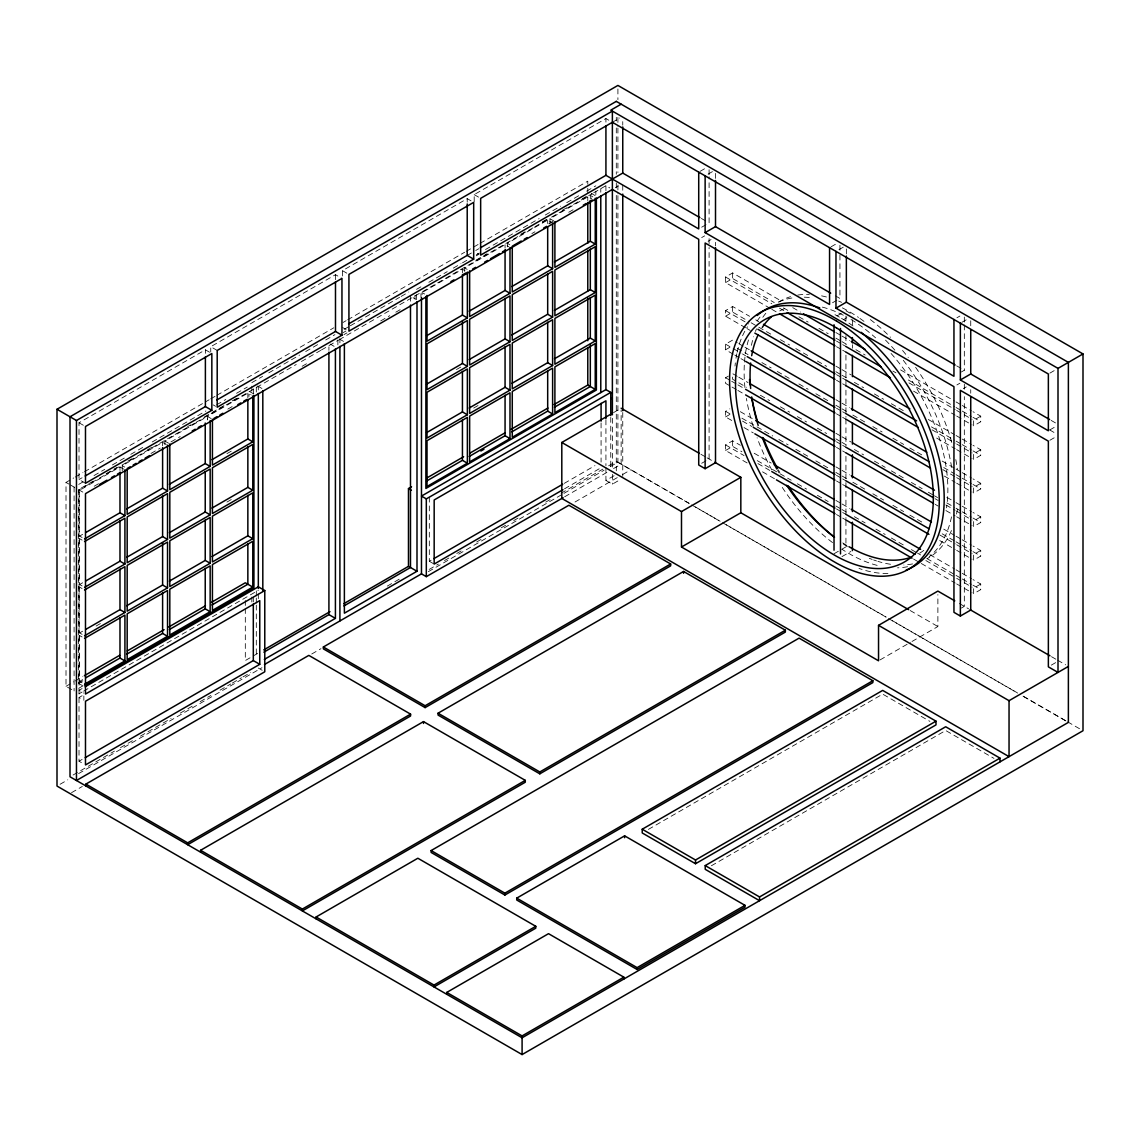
<?xml version="1.0" encoding="UTF-8"?>
<svg xmlns="http://www.w3.org/2000/svg" width="1140" height="1140" viewBox="0 0 1140 1140"><rect width="100%" height="100%" fill="white"/><g stroke="black" fill="none" stroke-linecap="round" stroke-linejoin="round"><path stroke-width="0.75" stroke-dasharray="5 3.75" d="M85.486 483.274L79.016 479.541L79.016 422.769L205.385 349.809L211.84 353.543M212.282 345.819L335.488 274.697L341.957 278.416M342.47 275.98L342.47 270.665L467.215 198.645L473.684 202.364M474.197 201.709L474.197 194.612L605.924 118.56L612.38 122.293L619.789 118.018M71.791 689.629L66.006 686.294L66.006 482.405L73.701 477.959M75.24 477.076L82.935 472.63M84.474 471.746L209.147 399.77M210.686 398.872L215.303 396.207M216.842 395.324L333.82 327.793M343.055 322.463L346.132 320.682M347.671 319.784L464.65 252.254M466.189 251.37L478.501 244.259M480.04 243.376L587.784 181.174L587.784 186.49M79.016 479.541L82.094 477.76M467.215 255.417L471.404 252.994M475.722 250.501L478.786 248.734M251.826 382.641L262.599 376.414M268.755 372.866L299.535 355.096M305.691 351.533L319.542 343.539M325.698 339.991L334.932 334.647M344.166 329.317L348.783 326.653M350.322 325.769L399.584 297.326M401.123 296.443L408.818 291.997M78.689 484.415L83.277 481.764M94.007 475.565L104.737 469.381M112.404 464.949L124.659 457.867M130.787 454.333L144.581 446.367M152.247 441.95L205.884 410.984M216.614 404.786L225.806 399.47M236.536 393.286L247.266 387.087M416.542 289.346L422.684 285.812M428.811 282.278L447.194 271.662M453.335 268.114L460.988 263.696M462.526 262.813L467.115 260.148M476.32 254.847L479.384 253.08M485.512 249.532L539.149 218.566M545.276 215.033L560.609 206.183M566.737 202.649L580.531 194.684M586.658 191.135L595.85 185.834M343.126 332.652L345.919 331.042M476.249 255.802L479.042 254.191L475.409 252.083M343.938 334.633L346.959 332.894M82.194 685.468L78.489 683.33L78.489 489.616L95.389 479.855M106.134 473.656L116.893 467.443M127.651 461.23L132.254 458.579M147.616 449.702L153.758 446.153M187.544 426.645L190.622 424.878M204.445 416.898L225.948 404.486M232.09 400.938L238.232 397.39M476.249 259.977L487.008 253.764M520.795 234.256L526.937 230.708M542.298 221.844L546.901 219.179M562.262 210.316L568.404 206.768M582.226 198.787L588.382 195.239M194.57 423.211L79.016 489.915L79.016 761.221L82.892 763.458M195.994 422.384L296.243 364.501M301.416 361.508L320.668 350.408M321.437 349.966L338.366 340.19M339.136 339.734L533.349 227.615M534.888 226.718L549.993 217.996M551.532 217.113L572.024 205.286M573.562 204.388L592.059 193.715M593.598 192.831L605.924 185.706L609.8 187.943M123.676 469.11L119.985 466.973L79.629 490.271L79.629 536.071L82.094 537.496M122.251 470.948L122.251 465.661L162.607 442.363L166.298 444.5M164.873 444.572L164.873 441.052L205.229 417.753L207.694 419.178M207.494 419.962L207.494 416.442L247.85 393.143L250.316 394.568M423.581 291.683L462.441 269.254L464.906 270.679M464.707 271.463L464.707 267.943L505.063 244.644L508.768 246.782M507.343 246.853L507.343 243.333L547.684 220.034L551.389 222.172M549.965 224.01L549.965 218.723L590.321 195.424L592.786 196.849M94.178 486.253L98.781 483.588M151.007 453.435L160.227 448.12M170.972 441.907L180.191 436.591M227.801 409.103L233.957 405.555M302.143 366.282L308.185 362.791M380.689 320.924L389.766 315.68M395.822 312.189L401.864 308.698M531.867 233.558L534.945 231.776M548.768 223.796L554.909 220.248M568.732 212.268L574.874 208.72M615.344 187.73L618.308 186.019M700.202 171.285L706.13 167.865M79.629 536.071L82.621 534.346M708.097 174.135L715.507 169.846M82.094 585.932L79.629 584.507L79.629 538.693L82.621 536.969M226.931 453.649L232.902 450.2M79.629 584.507L82.621 582.782M701.684 227.202L709.094 222.927L709.094 176.786M82.094 634.353L79.629 632.928L79.629 587.129L82.621 585.404M226.931 502.084L232.902 498.636M456.456 369.559L462.441 366.111M701.684 237.576L704.648 235.866M708.097 241.281L711.061 239.571M79.629 632.928L82.621 631.204M82.094 682.789L79.629 681.364L79.629 635.564L82.621 633.826M96.074 626.059L100.548 623.48M473.684 408.049L478.159 405.47M770.255 308.413L725.567 282.606L725.567 277.02L732.635 272.93L781.94 301.402M725.567 282.606L732.635 278.531L774.245 302.556M66.006 686.294L73.672 681.877M75.212 680.993L82.864 676.562M831.046 246.824L836.974 243.404M79.629 681.364L82.621 679.639M78.489 683.33L83.106 680.666M745.589 327.75L725.567 316.193L725.567 310.593L732.635 306.503L749.578 316.293M78.689 688.303L83.277 685.653M838.94 249.674L843.386 247.109M725.567 316.193L732.635 312.103L749.578 321.893M82.08 688.56L79.016 690.327L83.861 693.134M79.016 693.804L82.08 692.037M83.619 691.154L258.324 590.292M82.108 695.742L79.016 697.523L82.65 699.618M733.262 354.212L725.567 349.766L725.567 344.166L732.635 340.091L737.252 342.755M613.534 412.609L619.619 409.103M725.567 349.766L732.635 345.677M832.528 302.741L836.974 300.176M736.355 389.567L725.567 383.339L725.567 377.739L728.389 376.115M837.002 315.923L844.455 311.619M257.626 653.434L245.314 660.545L245.314 607.52M843.472 319.656L846.45 317.932M79.016 761.221L82.108 759.44M429.324 497.154L429.324 561.279L432.388 559.498M564.272 483.36L594.938 465.647M387.272 586.103L401.123 578.094M564.514 488.818L601.322 467.571M73.074 775.015L114.413 751.146M120.526 747.612L134.306 739.646M140.434 736.112L171.057 718.442M180.234 713.127L194.014 705.176M200.141 701.642L210.857 695.457M220.048 690.156L230.764 683.957M232.304 683.074L241.481 677.773M243.019 676.889L250.672 672.472M429.153 569.43L438.387 564.101M444.486 560.567L450.685 556.99M456.755 553.484L462.982 549.893M476.705 541.97L482.833 538.436M501.244 527.806L507.557 524.158M513.698 520.61L519.84 517.061M545.732 502.113L551.874 498.579M561.065 493.264L602.846 469.139M608.632 465.804L616.298 461.372L690.099 503.994M60.078 784.277L67.787 779.831M78.575 773.604L261.943 667.726M428.369 571.639L562.433 494.247M563.972 493.349L604.043 470.222M610.214 466.659L617.909 462.213L689.344 503.467M564.656 496.784L607.691 471.946M613.534 468.569L621.143 464.18L621.143 409.972M605.924 467.372L605.924 480.425L614.816 475.295M731.723 420.475L725.567 416.912L725.567 411.312L729.799 408.861M71.549 792.671L82.322 786.457M311.733 654.004L320.981 648.674M575.03 501.999L618.136 477.104M622.754 474.44L630.919 469.723M725.567 416.912L731.225 413.649M605.924 480.425L612.38 484.158L619.789 479.883M747.142 462.94L725.567 450.485L725.567 444.899L732.635 440.809L740.344 445.255M701.684 463.282L709.094 458.993L709.094 247.508M725.567 450.485L732.635 446.41L741.884 451.739M956.916 317.775L959.88 316.065M961.847 322.335L967.774 318.915M961.362 371.996L964.326 370.272L964.326 324.145M956.916 384.935L959.88 383.225M963.328 388.64L966.293 386.916M1049.84 373.151L1054.286 370.571M980.728 416.171L973.645 420.247L973.645 425.847L980.728 421.757L980.728 416.171L973.019 411.711M980.728 449.744L973.645 453.82L973.645 459.42L980.728 455.33L980.728 449.744L973.019 445.298M834.024 553.755L845.937 546.872L845.937 520.239M1049.84 429.923L1055.768 426.503M841.976 556.619L850.91 551.461M1049.84 440.297L1055.768 436.876M980.728 483.317L973.645 487.393L973.645 492.993L980.728 488.918L980.728 483.317L973.019 478.871M980.728 516.89L973.645 520.98L973.645 526.566L980.728 522.49L980.728 516.89L973.019 512.444M980.728 550.463L973.645 554.553L973.645 560.139L980.728 556.064L980.728 550.463L973.019 546.017M980.728 584.036L973.645 588.126L973.645 593.726L980.728 589.636L980.728 584.036L973.019 579.59M961.362 608.062L964.326 606.352L964.326 396.649M880.066 659.903L910.49 642.333M912.014 641.464L937.878 626.53L937.878 594.624M648.389 829.393L882.688 694.118L929.898 721.378M1051.322 665.133L1055.768 662.568M711.389 865.759L945.687 730.498L993.966 758.371M701.385 218.467L706.016 221.146M835.335 295.802L839.938 298.466L839.938 252.339M956.66 365.855L964.326 370.272M1051.151 420.404L1055.697 423.04M845.937 310.764L852.406 314.498M1049.627 429.908L1055.697 433.414M839.354 317.105L837.159 315.837A148.271 85.6 60 0 0 834.238 314.269M792.727 307.629L800.437 312.075M835.877 332.538L840.494 335.203M842.033 336.101L849.742 340.546M900.6 369.901L954.522 401.038M956.061 401.935L960.692 404.6M962.231 405.484L971.48 410.828M595.151 195.595L591.446 193.458L591.446 198.787M783.479 307.886L788.111 310.55M798.898 316.778L808.146 322.121M818.919 328.349L828.167 333.692M835.877 338.138L840.494 340.803M842.033 341.701L848.203 345.249M855.912 349.695L865.146 355.039M892.891 371.056L895.969 372.837M908.295 379.948L954.522 406.638M956.061 407.522L960.692 410.201M962.231 411.084L971.48 416.428M973.019 417.311L980.728 421.757M725.567 277.02L771.794 303.71M779.489 308.156L784.12 310.821M836.504 341.074L841.135 343.738M842.674 344.636L845.752 346.403M908.936 382.883L955.163 409.574M956.702 410.457L972.106 419.363M771.794 309.296L776.411 311.975M836.504 346.674L841.135 349.339M842.674 350.222L845.752 352.004M913.553 391.148L955.163 415.174M956.702 416.057L972.106 424.949M755.749 319.856L758.827 321.637M835.877 366.111L840.494 368.79M842.033 369.674L851.281 375.017M928.331 419.492L954.522 434.611M956.061 435.509L960.692 438.173M962.231 439.071L971.48 444.401M751.132 322.777L757.288 326.339M758.827 327.223L772.692 335.231M780.401 339.677L789.649 345.021M795.806 348.584L809.685 356.592M817.38 361.038L826.628 366.368M835.877 371.711L840.494 374.376M842.033 375.274L846.664 377.939M854.373 382.385L863.607 387.728M874.394 393.955L883.643 399.285M891.352 403.731L905.217 411.74M931.409 426.873L954.522 440.211M956.061 441.109L960.692 443.774M962.231 444.657L971.48 450.001M973.019 450.884L980.728 455.33M725.567 310.593L748.681 323.931M836.504 374.647L841.135 377.311M842.674 378.209L845.752 379.991M932.05 429.809L955.163 443.147M956.702 444.044L972.106 452.936M747.142 328.648L750.22 330.429M836.504 380.247L841.135 382.912M842.674 383.795L845.752 385.577M936.667 438.074L955.163 448.747M956.702 449.63L972.106 458.536M549.965 218.723L553.655 220.861M738.791 343.639L743.423 346.318M744.962 347.201L749.578 349.866M835.877 399.684L840.494 402.363M842.033 403.247L849.742 407.693M942.196 461.073L954.522 468.198M956.061 469.082L960.692 471.746M962.231 472.644L971.48 477.974M474.197 194.612L480.653 198.346M737.252 348.356L748.04 354.583M761.905 362.577L771.153 367.921M777.323 371.483L791.189 379.492M798.898 383.938L808.146 389.267M815.841 393.728L829.706 401.722M835.877 405.284L840.494 407.949M842.033 408.847L846.664 411.511M852.82 415.074L866.699 423.082M872.855 426.631L882.104 431.974M892.891 438.202L903.678 444.429M909.834 447.992L923.714 456M943.735 467.557L954.522 473.784M956.061 474.682L960.692 477.347M962.231 478.23L971.48 483.574M973.019 484.457L980.728 488.918M725.567 344.166L740.972 353.058M742.51 353.956L745.589 355.737M836.504 408.22L841.135 410.885M842.674 411.782L845.752 413.564M942.837 469.609L955.163 476.72M956.702 477.617L972.106 486.509M734.801 355.096L739.433 357.775M740.972 358.658L744.049 360.44M836.504 413.82L841.135 416.485M842.674 417.382L845.752 419.149M944.376 476.093L955.163 482.32M956.702 483.203L972.106 492.109M507.343 243.333L509.808 244.758M737.252 376.328L732.635 373.664L732.635 379.25L737.252 381.928M738.791 377.212L748.04 382.555M835.877 433.271L840.494 435.936M842.033 436.82L851.281 442.163M946.827 497.325L954.522 501.771M956.061 502.655L960.692 505.319M962.231 506.217L971.48 511.561M738.791 382.812L746.5 387.258M760.366 395.267L769.614 400.61M780.401 406.838L789.649 412.167M797.359 416.627L806.593 421.957M817.38 428.184L826.628 433.528M835.877 438.857L840.494 441.536M842.033 442.42L848.203 445.982M854.373 449.53L863.607 454.874M874.394 461.101L885.181 467.329M891.352 470.891L905.217 478.9M911.387 482.448L922.16 488.675M928.331 492.238L932.948 494.903M934.501 495.8L937.579 497.582M946.827 502.911L954.522 507.357M956.061 508.255L960.692 510.92M962.231 511.817L971.48 517.147M973.019 518.045L980.728 522.49M725.567 377.739L730.184 380.418M731.723 381.301L736.355 383.966M737.894 384.864L744.049 388.412M836.504 441.793L841.135 444.472M842.674 445.355L845.752 447.136M935.128 498.736L938.206 500.517M945.915 504.963L955.163 510.293M956.702 511.19L972.106 520.082M737.894 390.45L744.049 394.012M836.504 447.393L841.135 450.058M842.674 450.955L845.752 452.737M935.128 504.336L938.206 506.103M945.915 510.563L955.163 515.893M956.702 516.791L972.106 525.683M740.344 411.683L754.21 419.691M835.877 466.844L840.494 469.509M842.033 470.393L849.742 474.853M943.735 529.117L954.522 535.344M956.061 536.228L960.692 538.907M962.231 539.79L971.48 545.134M741.884 418.166L772.692 435.964M778.862 439.513L788.111 444.857M795.806 449.303L809.685 457.311M815.841 460.874L829.706 468.882M835.877 472.43L840.494 475.109M842.033 475.993L846.664 478.657M852.82 482.22L866.699 490.228M872.855 493.791L883.643 500.018M892.891 505.348L903.678 511.575M909.834 515.138L923.714 523.146M942.196 533.819L954.522 540.944M956.061 541.828L960.692 544.493M962.231 545.39L971.48 550.72M973.019 551.618L980.728 556.064M725.567 411.312L731.723 414.875M742.51 421.102L751.759 426.445M836.504 475.366L841.135 478.045M842.674 478.928L845.752 480.709M939.745 534.974L955.163 543.88M956.702 544.763L972.106 553.655M744.049 427.586L753.298 432.929M836.504 480.966L841.135 483.631M842.674 484.529L845.752 486.31M939.745 540.574L955.163 549.466M956.702 550.364L972.106 559.255M464.707 267.943L467.172 269.368M754.21 453.264L771.153 463.054M835.877 500.417L840.494 503.082M842.033 503.98L849.742 508.426M929.87 554.681L954.522 568.917M956.061 569.815L960.692 572.48M962.231 573.363L971.48 578.707M757.288 460.646L791.189 480.211M797.359 483.773L806.593 489.103M817.38 495.33L828.167 501.557M835.877 506.018L840.494 508.682M842.033 509.566L848.203 513.128M854.373 516.691L865.146 522.918M875.933 529.145L885.181 534.475M891.352 538.037L905.217 546.046M911.387 549.608L916.004 552.273M917.543 553.157L920.621 554.938M926.792 558.5L954.522 574.517M956.061 575.401L960.692 578.066M962.231 578.963L971.48 584.307M973.019 585.191L980.728 589.636M725.567 444.899L744.049 455.572M757.915 463.581L770.255 470.692M836.504 508.953L841.135 511.618M842.674 512.501L845.752 514.283M925.88 560.552L955.163 577.453M956.702 578.336L972.106 587.243M762.546 471.846L774.872 478.957M836.504 514.539L841.135 517.218M842.674 518.101L845.752 519.883M913.553 559.028L919.723 562.59M921.263 563.474L955.163 583.039M956.702 583.937L972.106 592.828M424.65 294.035L422.085 292.553L422.085 296.072M700.943 454.29L705.546 456.941M707.071 457.838L714.224 461.957M959.381 603.502L968.587 608.817M1051.493 656.683L1056.096 659.333M1057.635 660.217L1065.629 664.834M413.093 297.711L415.687 299.221M342.47 270.665L348.926 274.398M910.176 610.527L937.878 626.53M695.5 507.015L720.11 521.222M726.251 524.77L886.179 617.096M892.321 620.644L1016.88 692.564M1023.036 696.113L1066.085 720.965M1067.624 721.848L1081.461 729.842M691.638 504.878L720.865 521.75M722.404 522.633L886.934 617.624M888.473 618.521L1017.635 693.091M1023.649 696.568L1068.38 722.389M342.47 327.437L346.104 329.546M339.179 338.879L344.38 341.886M330.215 344.066L334.12 346.318M217.198 350.45L210.743 346.717L210.743 352.032M257.612 385.976L262.813 388.982M253.921 394.027L248.99 391.177L248.99 396.506M213.166 404.885L215.588 406.296M207.494 416.442L211.199 418.58M429.324 561.279L434.169 564.072M164.873 441.052L168.578 443.189M79.016 422.769L85.486 426.503M122.251 465.661L124.716 467.087M66.006 482.405L68.899 484.072M70.352 484.913L74.684 487.407M78.489 489.616L85.486 493.649M79.629 538.693L82.094 540.118M258.324 668.054L262.2 670.292M79.629 587.129L82.094 588.553M79.629 635.564L82.094 636.975M970.739 320.753L970.739 326.083M970.739 389.68L970.739 393.243M964.326 317.048L964.326 322.378M964.326 384.209L964.326 389.538M852.406 319.827L852.406 325.142M852.406 344.679L852.406 348.227M846.35 248.947L846.35 254.263M845.937 316.094L845.937 321.423M845.937 335.616L845.937 344.494M845.937 355.153L845.937 417.283M845.937 419.05L845.937 445.683M845.937 456.342L845.937 518.472M839.938 245.243L839.938 250.558M732.635 272.93L732.635 278.531M732.635 306.503L732.635 312.103M732.635 440.809L732.635 446.41M715.507 173.394L715.507 178.724M715.507 242.336L715.507 245.884M709.094 169.689L709.094 175.018M709.094 238.631L709.094 245.741M622.754 121.624L622.754 125.172M622.754 185.221L622.754 192.332M622.754 412.481L622.754 476.392M617.909 88.977L617.909 99.65M617.909 117.42L617.909 126.312M617.909 128.079L617.909 172.511M617.909 184.951L617.909 193.843M617.909 195.624L617.909 462.213M616.298 117.335L616.298 120.925M616.298 127.979L616.298 174.221M616.298 182.956L616.298 188.428M616.298 195.368L616.298 470.877M612.38 418.295L612.38 469.338M612.38 474.368L612.38 484.158M610.769 417.354L610.769 466.645M605.924 118.56L605.924 122.108M605.924 185.706L605.924 191.036M605.924 419.848L605.924 465.605M601.079 422.926L601.079 462.113M600.78 188.67L600.78 192.218M595.85 191.149L595.85 194.698M590.321 195.424L590.321 198.944M587.784 188.257L587.784 200.668M547.684 220.034L547.684 223.554M505.063 244.644L505.063 248.164M467.215 198.645L467.215 202.193M462.441 269.254L462.441 272.774M420.959 293.678L420.959 297.227M416.542 294.676L416.542 299.991M414.974 295.531L414.974 299.079M410.486 296.215L410.486 301.53M339.905 339.293L339.905 342.841M337.882 339.905L337.882 345.221M335.488 274.697L335.488 280.012M328.918 346.859L328.918 350.408M258.324 386.389L258.324 389.937M258.324 593.655L258.324 599.17M256.3 387.001L256.3 392.317M256.3 590.919L256.3 596.234M256.3 598.016L256.3 603.331M256.3 605.112L256.3 656.526M253.393 388.868L253.393 394.184M253.308 596.904L253.308 602.205M251.826 386.189L251.826 395.039M251.826 596.99L251.826 602.305M247.85 393.143L247.85 398.43M245.314 600.452L245.314 605.753M205.385 349.809L205.385 353.357M162.607 442.363L162.607 445.882M119.985 466.973L119.985 470.492M83.861 696.013L83.861 700.316M74.086 487.065L74.086 690.954M907.582 566.708A148.271 85.6 60 0 1 897.536 567.82M877.144 565.369A148.271 85.6 60 0 1 851.152 554.795L846.764 552.259A148.271 85.6 60 0 1 842.375 549.509M832.556 542.597A148.271 85.6 60 0 1 780.458 484.586M771.78 469.88A148.271 85.6 60 0 1 757.088 437.774M753.184 426.431A148.271 85.6 60 0 1 746.415 398.459M744.947 387.614A148.271 85.6 60 0 1 744.377 363.674M744.491 362.05A148.271 85.6 60 0 1 748.595 339.563M757.088 321.138A148.271 85.6 60 0 1 761.634 315.082M778.805 302.029A148.271 85.6 60 0 1 792.785 297.853M804.313 297.184A148.271 85.6 60 0 1 812.421 297.925M842.375 307.871A148.271 85.6 60 0 1 846.764 310.194L851.152 312.731A148.271 85.6 60 0 1 858.463 317.419M859.916 318.43A148.271 85.6 60 0 1 864.277 321.58M885.509 340.119A148.271 85.6 60 0 1 895.57 350.978M903.265 360.297A148.271 85.6 60 0 1 951.943 469.267M951.501 516.862A148.271 85.6 60 0 1 929.271 556.676M846.892 545.49A139.878 80.769 60 0 1 842.745 542.897M779.019 472.872A139.878 80.769 60 0 1 777.565 470.336M779.76 310.935A139.878 80.769 60 0 1 785.916 308.085M822.353 307.13A139.878 80.769 60 0 1 846.892 317.105M851.024 319.499A139.878 80.769 60 0 1 875.563 337.839M891.067 353.457A139.878 80.769 60 0 1 946.485 507.841M923.827 550.349A139.878 80.769 60 0 1 918.17 554.054M887.932 573.463A148.271 85.6 60 0 1 859.004 568.404M735.015 366.082A148.271 85.6 60 0 1 735.343 362.919M735.984 358.274A148.271 85.6 60 0 1 736.81 353.77M737.124 352.303A148.271 85.6 60 0 1 747.484 326.781M841.548 318.373A148.271 85.6 60 0 1 853.589 326.425M912.598 563.915A148.271 85.6 60 0 1 903.849 564.984M890.525 564.272A148.271 85.6 60 0 1 877.914 561.379M876.489 560.937A148.271 85.6 60 0 1 873.625 559.954M872.185 559.427A148.271 85.6 60 0 1 869.293 558.301M847.39 546.716A148.271 85.6 60 0 1 843.016 543.766M779.846 472.501A148.271 85.6 60 0 1 778.306 469.808M751.431 345.32A148.271 85.6 60 0 1 753.611 336.77M755.464 331.412A148.271 85.6 60 0 1 756.504 328.862M762.817 317.276A148.271 85.6 60 0 1 766.65 312.289M778.563 302.072A148.271 85.6 60 0 1 790.59 296.671M797.801 295.06A148.271 85.6 60 0 1 809.343 294.391M821.584 295.858A148.271 85.6 60 0 1 828.623 297.597M838.669 301.103A148.271 85.6 60 0 1 841.562 302.328M870.376 319.599A148.271 85.6 60 0 1 890.525 337.326M902.552 350.464A148.271 85.6 60 0 1 908.295 357.504M915.605 367.337A148.271 85.6 60 0 1 952.627 445.64M955.79 459.605A148.271 85.6 60 0 1 957.358 469.195M957.358 509.566A148.271 85.6 60 0 1 956.531 514.069M951.458 530.542A148.271 85.6 60 0 1 927.333 558.543"/><path stroke-width="1.5" d="M57 409.274L617.909 85.429L1083 353.942L1083 730.726L522.091 1054.571L57 786.058L57 409.274L76.465 420.503L612.38 111.107L612.38 414.775M621.143 104.182L610.769 110.167L1058.005 368.377L1083 353.942M85.187 475.978L205.385 406.581L211.84 410.315L211.84 353.543L85.486 426.503L85.486 483.274L211.84 410.315M216.899 399.941L335.488 331.469L341.957 335.203L341.957 278.416L217.198 350.45L217.198 407.222L341.957 335.203M348.626 323.888L467.215 255.417L473.684 259.151L473.684 202.364L348.926 274.398L348.926 331.17L473.684 259.151M480.325 247.85L605.924 175.332L698.72 228.912L698.72 172.14M699.846 217.583L622.754 173.081L480.653 255.118L480.653 198.346L612.38 122.293L1048.358 374.005L1048.358 430.778L960.365 379.976L960.365 323.19M99.508 484.486L106.975 480.168M111.463 477.589L114.456 475.865M117.434 474.126L120.427 472.402M130.174 466.787L127.181 468.511L127.181 514.311L167.537 491.012L167.537 445.213M133.166 465.049L136.145 463.325M139.137 461.6L142.13 459.876M145.122 458.152L149.597 455.558M192.218 430.949L195.211 429.224M198.203 427.5L201.196 425.776M213.921 418.423L216.913 416.699M219.906 414.974L222.898 413.25M237.833 404.615L240.825 402.89M243.817 401.166L246.81 399.442M450.927 281.594L453.92 279.87M462.883 274.683L465.875 272.959M472.63 269.068L475.622 267.344M484.586 262.157L487.578 260.433M490.57 258.709L499.534 253.536M502.526 251.812L505.505 250.073M521.236 240.996L512.273 246.183L512.273 291.983L552.615 268.684L552.615 222.884M524.229 239.272L527.207 237.547M543.652 228.057L546.644 226.333M583.281 205.171L586.274 203.447M589.266 201.723L592.259 199.999M85.6 532.622L119.985 512.772L124.915 515.622L124.915 469.822M126.74 508.882L162.607 488.176L167.537 491.012M169.361 484.272L205.229 463.567L210.159 466.403L210.159 420.603M211.983 459.662L247.85 438.957L252.781 441.793L252.781 395.993M426.574 335.773L462.441 315.067L467.372 317.903L467.372 272.104M469.195 311.163L505.063 290.458L509.993 293.293L509.993 247.494M511.817 286.553L547.684 265.848L552.615 268.684M554.439 261.943L590.321 241.238L595.237 244.074L595.237 198.274M84.56 538.921L124.915 515.622M210.159 466.403L169.803 489.701L169.803 443.902M252.781 441.793L212.425 465.091L212.425 419.292M467.372 317.903L427.016 341.202L427.016 295.403M509.993 293.293L469.637 316.592L469.637 270.793M595.237 244.074L554.895 267.373L554.895 221.573M84.56 541.543L124.915 518.244L124.915 564.058L84.56 587.356M85.6 581.058L119.985 561.208L124.915 564.058M126.74 557.303L162.607 536.598L167.537 539.448L167.537 493.634L127.181 516.933L127.181 562.747L167.537 539.448M169.361 532.693L205.229 511.988L210.159 514.838L210.159 469.024L169.803 492.323L169.803 538.137L210.159 514.838M211.983 508.084L247.85 487.378L252.781 490.228L252.781 444.415L212.425 467.714L212.425 513.527L252.781 490.228M426.574 384.194L462.441 363.489L467.372 366.339L467.372 320.525L427.016 343.824L427.016 389.638L467.372 366.339M469.195 359.584L505.063 338.879L509.993 341.729L509.993 295.916L469.637 319.214L469.637 365.028L509.993 341.729M511.817 334.975L547.684 314.269L552.615 317.12L552.615 271.306L512.273 294.605L512.273 340.418L552.615 317.12M554.439 310.379L590.321 289.66L595.237 292.51L595.237 246.696L554.895 269.995L554.895 315.809L595.237 292.51M84.56 589.978L124.915 566.68L124.915 612.479L84.56 635.778M705.133 175.845L705.133 232.617L715.507 226.632L830.718 293.151M85.6 629.48L119.985 609.644L124.915 612.479M126.74 605.739L162.607 585.034L167.537 587.87L167.537 542.07L127.181 565.369L127.181 611.168L167.537 587.87M169.361 581.129L205.229 560.424L210.159 563.26L210.159 517.46L169.803 540.759L169.803 586.558L210.159 563.26M211.983 556.519L247.85 535.814L252.781 538.65L252.781 492.851L212.425 516.149L212.425 561.949L252.781 538.65M426.574 432.63L462.441 411.925L467.372 414.761L467.372 368.961L427.016 392.26L427.016 438.059L467.372 414.761M469.195 408.02L505.063 387.315L509.993 390.151L509.993 344.351L469.637 367.65L469.637 413.45L509.993 390.151M511.817 383.411L547.684 362.705L552.615 365.541L552.615 319.742L512.273 343.04L512.273 388.84L552.615 365.541M554.439 358.801L590.321 338.096L595.237 340.945L595.237 295.132L554.895 318.43L554.895 364.23L595.237 340.945M84.56 638.4L124.915 615.101L124.915 660.915L84.56 684.214M84.403 675.678L119.643 655.329M127.31 650.911L164.089 629.665M168.691 627.014L205.471 605.782M211.598 602.248L245.314 582.782L252.781 587.086L252.781 541.286L212.425 564.571L212.425 610.385L252.781 587.086M343.824 603.673L408.476 566.352L408.476 488.576L411.54 486.809M426.859 477.959L463.638 456.727M469.766 453.193L505.02 432.844M511.147 429.296L547.927 408.063M554.068 404.529L587.784 385.064L595.237 389.367L595.237 343.567L554.895 366.866L554.895 412.666L595.237 389.367M85.6 677.915L119.985 658.065L124.915 660.915M126.74 654.161L162.607 633.455L167.537 636.305L167.537 590.491L127.181 613.79L127.181 659.604L167.537 636.305M169.361 629.551L205.229 608.846L210.159 611.696L210.159 565.882L169.803 589.18L169.803 634.994L210.159 611.696M211.983 604.955L247.85 584.236L247.85 543.723M426.574 481.051L462.441 460.346L467.372 463.196L467.372 417.382L427.016 440.681L427.016 486.495L467.372 463.196M469.195 456.456L505.063 435.736L509.993 438.587L509.993 392.773L469.637 416.072L469.637 461.885L509.993 438.587M511.817 431.846L547.684 411.127L552.615 413.977L552.615 368.177L512.273 391.462L512.273 437.276L552.615 413.977M554.439 407.236L590.321 386.517L590.321 344.237M480.852 451.027L483.93 449.26M84.959 685.297L253.921 587.741L253.921 395.808M85.144 686.793L258.324 586.815L264.779 590.548L264.779 671.788L76.465 780.501L76.465 420.503M612.38 393.328L605.924 389.609L421.472 496.085L426.317 498.893L610.769 392.402L610.769 415.601M264.779 590.548L85.486 694.061L85.486 493.649L612.38 189.44L698.72 239.286L698.72 464.992L705.133 468.697L715.507 462.697L715.507 247.665M561.806 442.477L681.492 511.575L681.492 547.015L878.541 660.787L878.541 625.347L1009.043 700.687L1009.043 756.647L561.806 498.436L561.806 442.477L612.009 413.492M835.976 251.384L835.976 308.156L846.35 302.171L955.135 364.971M263.782 649.885L329.973 611.667M263.867 652.166L328.918 614.617L335.416 618.365L335.416 348.84M343.938 605.939L410.486 567.506L410.486 305.078M85.187 757.658L253.308 660.587L259.763 664.321L259.763 600.623L85.486 701.257L85.486 764.94L259.763 664.321M433.913 558.614L562.732 484.243M264.323 659.404L335.416 618.365M416.998 301.744L416.998 571.268L344.38 613.192L344.38 343.653M562.975 489.701L434.169 564.072L434.169 499.961L605.924 400.796L605.924 418.608M264.48 664.492L421.472 573.862L426.317 576.655L563.117 497.681M85.899 785.944L85.899 784.092L308.826 655.386L410.585 714.139L410.585 716.005L187.672 844.712L187.672 842.845L410.585 714.139M323.361 646.993L568.889 505.234L670.662 563.986L670.662 565.853L425.12 707.612L323.361 648.86L323.361 646.993L425.12 705.745L670.662 563.986M681.492 511.575L740.829 477.318L740.829 512.758L908.637 609.644M960.365 379.976L970.739 373.977L1049.627 419.534M681.492 547.015L740.829 512.758M200.583 852.164L200.583 850.298L423.51 721.606L525.284 780.359L525.284 782.225L302.357 910.917L302.357 909.065L525.284 780.359M438.045 713.212L683.587 571.453L785.36 630.206L785.36 632.073L539.818 773.832L438.045 715.065L438.045 713.212L539.818 771.965L785.36 630.206M316.094 916.988L417.853 858.235L535.786 926.307L535.786 928.174L434.012 986.927L434.012 985.074L316.094 916.988L316.094 918.854M431.12 850.568L799.083 638.129L872.855 680.722L872.855 682.589L504.892 895.028L431.12 852.435L431.12 850.568L504.892 893.161L872.855 680.722M878.541 625.347L937.878 591.09L954.764 600.837M705.133 468.697L705.133 242.991L953.952 386.645L953.952 612.337L960.365 616.042L970.739 610.057L970.739 396.791M516.734 898.135L624.62 835.848L745.004 905.345L745.004 907.212L637.118 969.499L516.734 900.002L516.734 898.135L637.118 967.632L745.004 905.345M642.219 829.222L882.688 690.398L935.997 721.164L935.997 724.898L695.528 863.721L642.219 832.955L642.219 829.222L695.528 860.002L935.997 721.164M434.012 985.074L535.786 926.307M446.752 994.294L446.752 992.427L548.525 933.674L623.851 977.165L623.851 979.032M1000.008 758.129L759.553 896.952L759.553 900.685L705.218 869.321L705.218 865.588L945.687 726.764L1000.008 758.129L1000.008 761.862M1009.043 700.687L1068.38 666.43M446.752 992.427L522.091 1035.918L623.851 977.165M705.133 232.617L829.564 304.451L829.564 247.679M835.976 308.156L953.952 376.271L953.952 319.499M803.515 313.856L834.337 331.655M851.281 341.43L865.146 349.439M787.198 312.602L834.965 340.176M845.752 346.403L881.192 366.866M779.489 313.757L834.965 345.776M845.752 352.004L890.44 377.81M763.458 324.302L834.337 365.228M852.82 375.901L909.834 408.818M757.915 329.275L834.965 373.763M845.752 379.991L916.631 420.902M754.837 333.094L834.965 379.349M845.752 385.577L918.17 427.4M751.132 350.764L834.337 398.801M851.281 408.59L926.792 452.181M747.142 356.62L834.965 407.336M845.752 413.564L928.957 461.6M745.589 361.323L834.965 412.922M845.752 419.149L930.511 468.084M749.578 383.439L834.337 432.374M852.82 443.047L934.501 490.2M745.589 389.31L834.965 440.909M845.752 447.136L933.589 497.838M745.589 394.91L834.965 446.51M845.752 452.737L933.589 503.438M755.749 420.575L834.337 465.947M851.281 475.736L931.409 521.992M753.298 427.329L834.965 474.482M845.752 480.709L928.957 528.746M754.837 433.813L834.965 480.082M845.752 486.31L928.957 534.346M774.245 464.835L834.337 499.52M851.281 509.309L920.621 549.352M771.794 471.575L834.965 508.055M845.752 514.283L915.092 554.325M776.411 479.84L834.965 513.655M845.752 519.883L912.014 558.13M610.769 398.003L612.38 398.929M621.143 408.22L699.404 453.407M714.751 462.256L740.829 477.318M970.126 609.701L1049.954 655.785M848.958 546.687L851.024 547.884A139.878 80.769 60 0 0 908.765 558.001M408.476 488.576L411.355 490.243M408.476 566.352L416.998 571.268M705.218 865.588L759.553 896.952M85.899 784.092L187.672 842.845M200.583 850.298L302.357 909.065M1058.005 368.377L1058.005 672.415L1048.358 666.857L1048.358 441.151L960.365 390.35L960.365 616.042M970.739 329.631L970.739 373.977M852.406 337.568L852.406 342.898M852.406 355.324L852.406 376.628M852.406 389.053L852.406 410.357M852.406 422.783L852.406 444.087M852.406 454.746L852.406 477.817M852.406 490.243L852.406 511.547M852.406 522.206L852.406 550.606M846.35 256.044L846.35 302.171M840.494 328.477L840.494 553.926M834.024 324.743L834.024 550.207M715.507 180.49L715.507 226.632M695.528 860.002L695.528 863.721M683.587 571.453L683.587 573.306M637.118 967.632L637.118 969.499M624.62 835.848L624.62 837.715M622.754 126.953L622.754 173.081M622.754 194.099L622.754 410.699M605.924 125.657L605.924 175.332M605.924 192.803L605.924 389.609M601.079 403.332L601.079 421.145M600.78 195.767L600.78 392.573M596.377 198.089L596.377 390.022L425.876 488.462L425.876 296.514M590.321 200.711L590.321 241.238M590.321 249.147L590.321 289.66M590.321 297.568L590.321 338.096M587.784 202.45L587.784 243.219M587.784 250.316L587.784 291.085M587.784 298.181L587.784 340.732M587.784 347.828L587.784 385.064M547.684 227.088L547.684 265.848M547.684 273.757L547.684 314.269M547.684 322.178L547.684 362.705M547.684 370.614L547.684 411.127M539.818 771.965L539.818 773.832M522.091 1035.918L522.091 1054.571M505.063 249.931L505.063 290.458M505.063 298.367L505.063 338.879M505.063 346.788L505.063 387.315M505.063 395.224L505.063 435.736M504.892 893.161L504.892 895.028M467.215 203.96L467.215 255.417M462.441 274.541L462.441 315.067M462.441 321.209L462.441 363.489M462.441 371.398L462.441 411.925M462.441 419.834L462.441 460.346M426.317 498.893L426.317 576.655M425.12 705.745L425.12 707.612M423.51 721.606L423.51 723.458M421.472 297.512L421.472 573.862M339.905 346.389L339.905 620.958M335.488 281.794L335.488 331.469M328.918 352.174L328.918 614.617M262.813 390.764L262.813 591.133M258.324 393.485L258.324 588.511M253.308 603.972L253.308 660.587M247.85 400.197L247.85 438.957M247.85 446.866L247.85 487.378M247.85 495.287L247.85 535.814M205.385 356.906L205.385 406.581M205.229 423.04L205.229 463.567M205.229 471.476L205.229 511.988M205.229 519.897L205.229 560.424M205.229 568.333L205.229 608.846M162.607 447.649L162.607 488.176M162.607 496.071L162.607 536.598M162.607 542.74L162.607 585.034M162.607 592.942L162.607 633.455M119.985 472.259L119.985 512.772M119.985 520.681L119.985 561.208M119.985 569.116L119.985 609.644M119.985 617.552L119.985 658.065M834.509 537.139A139.878 80.769 60 0 1 786.714 485.312M776.853 469.053A139.878 80.769 60 0 1 762.275 437.475M758.185 425.448A139.878 80.769 60 0 1 751.673 396.948M750.661 388.469A139.878 80.769 60 0 1 750.661 363.005M751.673 355.709A139.878 80.769 60 0 1 758.043 335.017M762.275 327.422A139.878 80.769 60 0 1 771.438 316.792M861.156 332.31A148.271 85.6 60 0 1 941.17 468.041A148.271 85.6 60 0 1 906.186 570M757.202 315.509A148.271 85.6 60 0 1 819.717 307.886M834.337 537.268A148.271 85.6 60 0 1 787.997 485.683M777.551 468.44A148.271 85.6 60 0 1 763.187 437.817M757.758 422.228A148.271 85.6 60 0 1 751.915 398.416M749.963 384.821A148.271 85.6 60 0 1 749.507 379.52M616.298 101.374L70.01 416.77L70.01 776.782L522.091 1037.785L1068.38 722.389L1068.38 362.392L616.298 101.374M836.618 321.124L832.229 318.587A148.271 85.6 60 0 0 729.586 380.361A148.271 85.6 60 0 0 832.229 560.652L836.618 563.189A148.271 85.6 60 0 0 939.26 501.415A148.271 85.6 60 0 0 836.618 321.124M836.489 327.892L832.343 325.498A139.878 80.769 60 0 0 735.514 383.781A139.878 80.769 60 0 0 832.343 553.883L836.489 556.277A139.878 80.769 60 0 0 933.332 497.995A139.878 80.769 60 0 0 836.489 327.892"/></g></svg>
